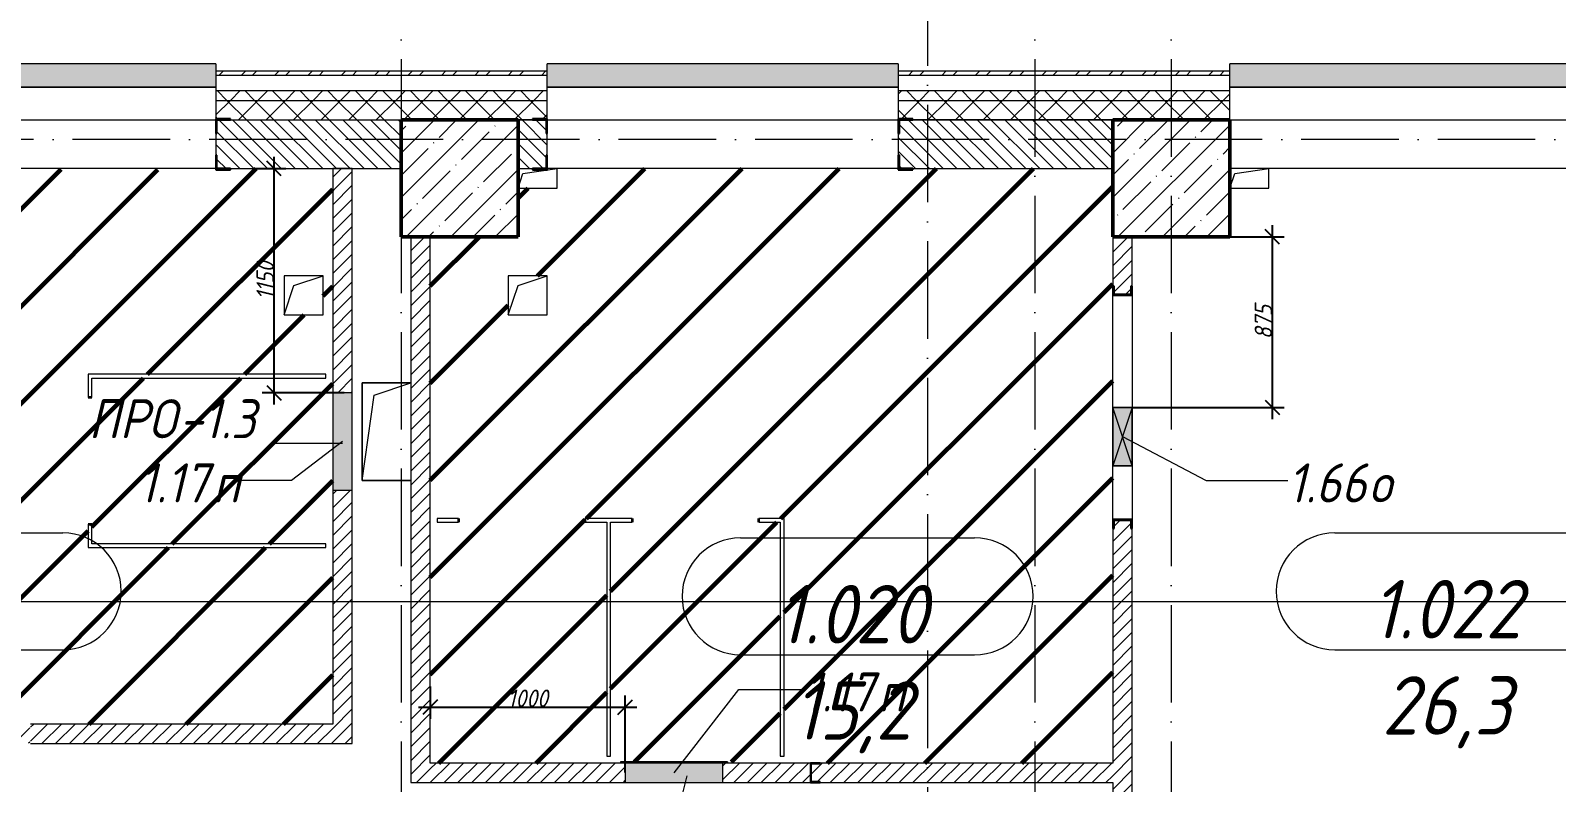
# Model space of a CAD drawing. Header units: millimetres. Extents: x -606178 to 312196, y -19338 to 632709.
# Drawn here: x -385481 to -377656, y 534075 to 537934 of the extents above; entities that cross this region are included whole.
import ezdxf

# ---------------------------------------------------------------- set-up
doc = ezdxf.new("R2010")
doc.units = ezdxf.units.MM
doc.linetypes.add('50_200_ШТРИХ_1Т_ш5_п1_п1_', pattern=[700, 500, -100, 0, -100])
for name, color, linetype, lineweight in [('6.4.1) Окр пт с инж. ПТ2.16', 3, 'Continuous', 60), ('A-____-____-DIMS', 7, 'Continuous', 9), ('A-DETL-GENF-OTLN', 7, 'Continuous', 9), ('A-DOOR-OPNG-MCUT', 7, 'Continuous', 35), ('A-FLOR-____-OTLN', 7, 'Continuous', 9), ('A-GENM-____-IDEN', 7, 'Continuous', 9), ('A-GENM-____-MCUT', 7, 'Continuous', 25), ('A-GENM-____-OTLN', 7, 'Continuous', 9), ('A-GENM-____-OTLN-1', 7, 'Continuous', 25), ('A-GLAZ-____-IDEN', 7, 'Continuous', 9), ('A-GLAZ-____-OTLN', 7, 'Continuous', 9), ('A-WALL-____-MCUT', 7, 'Continuous', 13), ('A-WALL-____-MCUT-1', 7, 'Continuous', 9), ('A-WALL-____-OTLN', 7, 'Continuous', 9), ('A-WALL-____-PATT-1', 7, 'Continuous', 9), ('A-WALL-FNSH-MCUT-1', 7, 'Continuous', 9), ('I-WALL-____-OTLN', 7, 'Continuous', 9), ('S-COLS-____-MCUT', 7, 'Continuous', 50), ('S-COLS-____-OTLN', 7, 'Continuous', 9), ('S-GRID-____-OTLN-1', 7, '50_200_ШТРИХ_1Т_ш5_п1_п1_', 9)]:
    doc.layers.add(name, color=color, linetype=linetype, lineweight=lineweight)
for name, color, linetype, lineweight, true_color in [('A-AREA-IDEN-1', 7, 'Continuous', 9, 0x000000), ('A-DOOR-____-OTLN-1', 7, 'Continuous', 9, 0xffffff), ('A-GLAZ-____-OTLN-1', 7, 'Continuous', 9, 0xc0c0c0), ('G-____-____-SYMB-1', 9, 'Continuous', 9, 0x808080)]:
    doc.layers.add(name, color=color, linetype=linetype, lineweight=lineweight, true_color=true_color)
doc.styles.add('ISOCPEUR_I', font='isocpeui.ttf', dxfattribs={"width": 0.9, "height": 2.5})
doc.styles.add('ISOCPEUR_I_11', font='isocpeui.ttf', dxfattribs={"width": 0.9, "height": 200})
doc.styles.add('ISOCPEUR_I_7', font='isocpeui.ttf', dxfattribs={"width": 0.9, "height": 90})
doc.dimstyles.new('ISO-1_8_0_9К_СРЕДНИЙ_Кладочные_2', dxfattribs={"dimscale": 304.8, "dimtxt": 89.638306, "dimasz": 0.246063, "dimexe": 0.19685, "dimexo": 0, "dimgap": 0, "dimtad": 1, "dimdec": 3, "dimrnd": 0.001, "dimdsep": 46, "dimtxsty": 'ISOCPEUR_I_7', "dimblk1": 'OBLIQUE', "dimblk2": 'OBLIQUE', "dimsah": 1, "dimcen": 0.09, "dimdle": 0.19685, "dimazin": 0, "dimtfac": 1, "dimtdec": 4, "dimtix": 1, "dimtmove": 1, "dimatfit": 3, "dimfxl": 1, "dimtvp": 1, "dimtolj": 1, "dimtzin": 0, "dimarcsym": 2})
pattern_1 = [(45, (-425830.77, 451794.26), (-35.35534, 35.35534), [])]
pattern_2 = [(135, (-425830.77, 451794.26), (-35.35534, -35.35534), [])]
pattern_3 = [(45, (-425830.77, 451794.26), (-70.71068, 70.71068), []), (135, (-425830.77, 451794.26), (-70.71068, -70.71068), [])]

# ---------------------------------------------------------------- blocks, each defined once
blk = doc.blocks.new('BSC_Колонна _Прямоугольная - 600х600-V84-АР1_План отверстий 1 этажа в осях 1-64_Ю-ЯЯ')
at = {"layer": 'S-COLS-____-OTLN'}
h = blk.add_hatch(dxfattribs=at)
h.set_pattern_fill('FP_94', color=256, style=0, pattern_type=2)
h.set_pattern_definition([(45, (-42550, -85381.04), (-114.04925, 114.04925), []), (45, (-42435.95, -85381.04), (-114.04925, 114.04925), [201.613, -40.323, 3.353, -36.97])])
h.paths.add_polyline_path([(-300, -300), (300, -300), (300, 300), (-300, 300)], flags=0)
at = {"layer": 'S-COLS-____-MCUT'}
for p, q in [((300, 300), (-300, 300)), ((-300, 300), (-300, -300)), ((300, -300), (300, 300)), ((-300, -300), (300, -300))]:
    blk.add_line(p, q, dxfattribs=at)
blk = doc.blocks.new('BSC_Колонна _Прямоугольная - 600х600-V85-АР1_План отверстий 1 этажа в осях 1-64_Ю-ЯЯ')
at = {"layer": 'S-COLS-____-OTLN'}
h = blk.add_hatch(dxfattribs=at)
h.set_pattern_fill('FP_95', color=256, style=0, pattern_type=2)
h.set_pattern_definition([(45, (-46200, -85381.04), (-114.04925, 114.04925), []), (45, (-46085.95, -85381.04), (-114.04925, 114.04925), [201.613, -40.323, 3.353, -36.97])])
h.paths.add_polyline_path([(-300, -300), (300, -300), (300, 300), (-300, 300)], flags=0)
at = {"layer": 'S-COLS-____-MCUT'}
for p, q in [((300, 300), (-300, 300)), ((-300, 300), (-300, -300)), ((300, -300), (300, 300)), ((-300, -300), (300, -300))]:
    blk.add_line(p, q, dxfattribs=at)
blk = doc.blocks.new('DOR_ДУ_распашная__1Ст_Прямоугольная_ШЕР - Вн_650х2100h_Кабинки С_у-19996353-АР1_План отверстий 1 этажа в осях 1-64_Ю-ЯЯ')
at = {"layer": 'A-DOOR-OPNG-MCUT'}
for p, q in [((-325, 10), (-325, -10)), ((325, -10), (325, 10))]:
    blk.add_line(p, q, dxfattribs=at)
blk = doc.blocks.new('Фахверк_СКБ_Уголок - 250_3520-27500975-АР1_План отверстий 1 этажа в осях 1-64_Ю-ЯЯ')
at = {"layer": 'A-GENM-____-MCUT'}
for p, q in [((200, 181), (125, 181)), ((125, 181), (125, 106)), ((131, 106), (131, 175)), ((131, 175), (200, 175)), ((200, 175), (200, 181)), ((125, 106), (131, 106)), ((131, -6), (125, -6)), ((125, -6), (125, -81)), ((131, -75), (131, -6)), ((200, -75), (131, -75)), ((200, -81), (200, -75)), ((125, -81), (200, -81))]:
    blk.add_line(p, q, dxfattribs=at)
blk = doc.blocks.new('Фахверк_СКБ_Уголок - 250_3520_1-27501181-АР1_План отверстий 1 этажа в осях 1-64_Ю-ЯЯ')
at = {"layer": 'A-GENM-____-MCUT'}
for p, q in [((200, 181), (125, 181)), ((125, 181), (125, 106)), ((131, 106), (131, 175)), ((131, 175), (200, 175)), ((200, 175), (200, 181)), ((125, 106), (131, 106)), ((131, -6), (125, -6)), ((125, -6), (125, -81)), ((131, -75), (131, -6)), ((200, -75), (131, -75)), ((200, -81), (200, -75)), ((125, -81), (200, -81))]:
    blk.add_line(p, q, dxfattribs=at)
blk = doc.blocks.new('154_Фахверк_СКБ_Швеллер - Тип_100_4830-28143655-АР1_План отверстий 1 этажа в осях 1-64_Ю-ЯЯ')
at = {"layer": 'A-GENM-____-MCUT'}
for p, q in [((175, 50), (125, 50)), ((125, 50), (125, -50)), ((128, 47), (175, 47)), ((128, -47), (128, 47)), ((175, 47), (175, 50)), ((125, -50), (175, -50)), ((175, -47), (128, -47)), ((175, -50), (175, -47))]:
    blk.add_line(p, q, dxfattribs=at)
blk = doc.blocks.new('154_Стойка_СКБ_Швеллер - СМ-2230_100-28218823-АР1_План отверстий 1 этажа в осях 1-64_Ю-ЯЯ')
at = {"layer": 'A-GENM-____-MCUT'}
for p, q in [((171, 50), (125, 50)), ((125, 50), (125, -50)), ((129.5, 42.4), (171, 42.4)), ((129.5, -42.4), (129.5, 42.4)), ((171, 42.4), (171, 50)), ((125, -50), (171, -50)), ((171, -42.4), (129.5, -42.4)), ((171, -50), (171, -42.4))]:
    blk.add_line(p, q, dxfattribs=at)
blk = doc.blocks.new('AR_Отверстие Ниша - Лючок-32401620-АР1_План отверстий 1 этажа в осях 1-64_Ю-ЯЯ')
at = {"layer": 'A-GLAZ-____-OTLN'}
blk.add_hatch(color=256, dxfattribs=at).paths.add_polyline_path([(250, -50), (250, 50), (-250, 50), (-250, -50), (27.8, -50)], flags=0)
for p, q in [((250, 50), (-250, 50)), ((-250, 50), (-250, -50)), ((250, -50), (250, 50)), ((-250, -50), (250, -50))]:
    blk.add_line(p, q, dxfattribs=at)
blk = doc.blocks.new('Л_Общий_Лючок - Лючок-29683801-АР1_План отверстий 1 этажа в осях 1-64_Ю-ЯЯ')
at = {"layer": 'A-GLAZ-____-OTLN-1'}
blk.add_hatch(color=256, dxfattribs=at).paths.add_polyline_path([(-24, 6), (-24, 0), (524, 0), (524, 6), (0, 6)], flags=0)
at = {"layer": 'A-GLAZ-____-OTLN'}
for p, q in [((524, 6), (-24, 6)), ((-24, 6), (-24, 0)), ((524, 6), (524, 0))]:
    blk.add_line(p, q, dxfattribs=at)
blk = doc.blocks.new('AR_Отверстие прямоугольное _в плите_ - AR_Отверстие прямоугольное _в плите_-30459597-АР1_План отверстий 1 этажа в осях 1-64_Ю-ЯЯ')
at = {"layer": 'A-GENM-____-OTLN'}
for p, q in [((100, 100), (-100, 100)), ((-100, 100), (-100, -100)), ((-50, 50), (100, 100)), ((100, -100), (100, 100)), ((-100, -100), (-50, 50)), ((-100, -100), (100, -100))]:
    blk.add_line(p, q, dxfattribs=at)
blk = doc.blocks.new('AR_Отверстие прямоугольное _в плите_ - AR_Отверстие прямоугольное _в плите_-V179-АР1_План отверстий 1 этажа в осях 1-64_Ю-ЯЯ')
at = {"layer": 'A-GENM-____-OTLN'}
for p, q in [((125, 250), (-125, 250)), ((-125, 250), (-125, -250)), ((-62.5, 187.5), (125, 250)), ((-125, -250), (-62.5, 187.5)), ((-125, -250), (125, -250))]:
    blk.add_line(p, q, dxfattribs=at)
blk = doc.blocks.new('AR_Отверстие прямоугольное _в плите_ - AR_Отверстие прямоугольное _в плите_-V209-АР1_План отверстий 1 этажа в осях 1-64_Ю-ЯЯ')
at = {"layer": 'A-GENM-____-OTLN'}
for p, q in [((-100, -50), (-75, 25)), ((-75, 25), (100, 50)), ((100, -50), (100, 50)), ((-100, -50), (100, -50))]:
    blk.add_line(p, q, dxfattribs=at)
blk = doc.blocks.new('AR_Отверстие прямоугольное _в плите_ - AR_Отверстие прямоугольное _в плите_-V203-АР1_План отверстий 1 этажа в осях 1-64_Ю-ЯЯ')
at = {"layer": 'A-GENM-____-OTLN'}
for p, q in [((-100, -50), (-75, 25)), ((-75, 25), (100, 50)), ((100, -50), (100, 50)), ((-100, -50), (100, -50))]:
    blk.add_line(p, q, dxfattribs=at)
blk = doc.blocks.new('Отлив_СКБ - Отлив витража_120_НВФ-31885689-АР1_План отверстий 1 этажа в осях 1-64_Ю-ЯЯ')
at = {"layer": 'A-GLAZ-____-OTLN-1'}
for points in [[(1800, 2), (1800, 120), (0, 120), (0, 2), (749.6, 2)], [(1800, 0), (1800, 2), (0, 2), (0, 0), (749.6, 0)]]:
    blk.add_hatch(color=256, dxfattribs=at).paths.add_polyline_path(points, flags=0)
at = {"layer": 'A-GLAZ-____-OTLN'}
for p, q in [((0, 83), (0, 120)), ((1800, 120), (0, 120)), ((1800, 120), (1800, 83)), ((0, 2), (1800, 2)), ((1800, 0), (0, 0))]:
    blk.add_line(p, q, dxfattribs=at)
blk = doc.blocks.new('AR_Отверстие прямоугольное _в стене__БезПР - AR_Отверстие прямоугольное _в стене__БезПР-36427571-АР1_План отверстий 1 этажа в осях 1-64_Ю-ЯЯ')
at = {"layer": 'A-GLAZ-____-OTLN'}
blk.add_hatch(color=256, dxfattribs=at).paths.add_polyline_path([(150, -50), (150, 50), (-150, 50), (-150, -50)], flags=0)
at = {"layer": 'A-DETL-GENF-OTLN'}
for p, q in [((-150, -50), (-150, 50)), ((-150, 50), (150, 50)), ((150, 50), (-150, -50)), ((-150, 50), (150, -50)), ((150, 50), (-150, 50)), ((-150, 50), (-150, -50)), ((150, 50), (150, -50)), ((150, -50), (150, 50)), ((150, -50), (-150, -50)), ((-150, -50), (150, -50))]:
    blk.add_line(p, q, dxfattribs=at)
at = {"layer": 'A-GLAZ-____-OTLN'}
blk.add_line((150, 50), (-150, 50), dxfattribs=at)
blk = doc.blocks.new('_Oblique')
at = {"color": 0, "linetype": 'ByBlock', "lineweight": -2}
blk.add_line((-0.5, -0.5), (0.5, 0.5), dxfattribs=at)
blk = doc.blocks.new('*D4423')
at = {"layer": 'A-____-____-DIMS', "color": 0, "lineweight": -2, "transparency": 16777216}
for p, q in [((-383430.8, 534568.3), (-383430.8, 534402.2)), ((-383490.8, 534462.2), (-382370.8, 534462.2)), ((-382430.8, 534126.7), (-382430.8, 534522.2))]:
    blk.add_line(p, q, dxfattribs=at)
at = {"layer": 'Defpoints', "color": 0, "transparency": 16777216}
for p in [(-383430.8, 534568.3), (-382430.8, 534462.2), (-382430.8, 534126.7)]:
    blk.add_point(p, dxfattribs=at)
at = {"layer": 'A-____-____-DIMS', "color": 0, "lineweight": -2, "transparency": 16777216, "xscale": 75, "yscale": 75, "zscale": 75, "rotation": 180}
blk.add_blockref('_Oblique', (-383430.8, 534462.2), dxfattribs=at)
at = {"layer": 'A-____-____-DIMS', "color": 0, "lineweight": -2, "transparency": 16777216, "xscale": 75, "yscale": 75, "zscale": 75}
blk.add_blockref('_Oblique', (-382430.8, 534462.2), dxfattribs=at)
at = {"layer": 'A-____-____-DIMS', "color": 0, "transparency": 16777216, "insert": (-382930.8, 534507.2), "char_height": 90, "width": 504.733, "attachment_point": 5, "style": 'ISOCPEUR_I_7'}
blk.add_mtext('\\A1;1000', dxfattribs=at)
blk = doc.blocks.new('*D4424')
at = {"layer": 'A-____-____-DIMS', "color": 0, "lineweight": -2, "transparency": 16777216}
for p, q in [((-384232.1, 536015.3), (-384232.1, 537285.3)), ((-384338.2, 537225.3), (-384172.1, 537225.3)), ((-383871.6, 536075.3), (-384292.1, 536075.3))]:
    blk.add_line(p, q, dxfattribs=at)
at = {"layer": 'Defpoints', "color": 0, "transparency": 16777216}
for p in [(-384338.2, 537225.3), (-384232.1, 537225.3), (-383871.6, 536075.3)]:
    blk.add_point(p, dxfattribs=at)
at = {"layer": 'A-____-____-DIMS', "color": 0, "lineweight": -2, "transparency": 16777216, "xscale": 75, "yscale": 75, "zscale": 75}
for p, rotation in [((-384232.1, 537225.3), 90), ((-384232.1, 536075.3), 270)]:
    blk.add_blockref('_Oblique', p, dxfattribs=dict(at, rotation=rotation))
at = {"layer": 'A-____-____-DIMS', "color": 0, "transparency": 16777216, "insert": (-384277.1, 536650.3), "char_height": 90, "width": 463.361, "attachment_point": 5, "rotation": 90, "style": 'ISOCPEUR_I_7'}
blk.add_mtext('\\A1;1150', dxfattribs=at)
blk = doc.blocks.new('*D4476')
at = {"layer": 'A-____-____-DIMS', "color": 0, "lineweight": -2, "transparency": 16777216}
for p, q in [((-379112.7, 535940.3), (-379112.7, 536935.3)), ((-379330.8, 536875.3), (-379052.7, 536875.3)), ((-379830.8, 536000.3), (-379052.7, 536000.3))]:
    blk.add_line(p, q, dxfattribs=at)
at = {"layer": 'Defpoints', "color": 0, "transparency": 16777216}
for p in [(-379330.8, 536875.3), (-379112.7, 536875.3), (-379830.8, 536000.3)]:
    blk.add_point(p, dxfattribs=at)
at = {"layer": 'A-____-____-DIMS', "color": 0, "lineweight": -2, "transparency": 16777216, "xscale": 75, "yscale": 75, "zscale": 75}
for p, rotation in [((-379112.7, 536875.3), 90), ((-379112.7, 536000.3), 270)]:
    blk.add_blockref('_Oblique', p, dxfattribs=dict(at, rotation=rotation))
at = {"layer": 'A-____-____-DIMS', "color": 0, "transparency": 16777216, "insert": (-379158.3, 536437.8), "char_height": 90, "width": 409.578, "attachment_point": 5, "rotation": 90, "style": 'ISOCPEUR_I_7'}
blk.add_mtext('\\A1;875', dxfattribs=at)
blk = doc.blocks.new('AAR_СКБ_Марка_помещения_1_5 ммп - Номер _ Площадь-27962135-АИ_План этажа_Стены_1')
at = {"layer": 'A-AREA-IDEN-1'}
for p, q in [((-2.987, 3), (3.013, 3)), ((-2.987, 0), (3.013, 0))]:
    blk.add_line(p, q, dxfattribs=at)
for centre, start, end in [((-2.987, 1.5), 90, 270), ((3.013, 1.5), 270, 90)]:
    blk.add_arc(centre, 1.5, start, end, dxfattribs=at)

msp = doc.modelspace()

# ---------------------------------------------------------------- hatches: boundary and pattern name
at = {"layer": '6.4.1) Окр пт с инж. ПТ2.16'}
h = msp.add_hatch(dxfattribs=at)
h.set_pattern_fill('ANSI31', color=256, scale=111)
h.paths.add_polyline_path([(-383930.7712, 535575.3011), (-383930.7712, 536075.3011), (-383930.7712, 537225.3011), (-384455.7712, 537225.3011), (-384455.7712, 537219.3011), (-384530.7712, 537219.3011), (-386330.7712, 537225.3011), (-386330.7712, 537219.3011), (-386380.7712, 537219.3011), (-386380.7712, 537125.3011), (-386580.7712, 537125.3011), (-386580.7712, 536875.3011), (-387080.7712, 536875.3011), (-387080.7712, 536621.3011), (-387080.7712, 536575.3011), (-387080.7712, 536000.3011), (-387080.7712, 535700.3011), (-387080.7712, 535425.3011), (-387080.7712, 535379.3011), (-387080.7712, 534375.3011), (-385530.7712, 534375.3011), (-385480.7712, 534375.3011), (-383930.7712, 534375.3011)])
h.paths.add_polyline_path([(-385185.7712, 535280.3011), (-385185.7712, 535400.3011), (-385165.7712, 535400.3011), (-385165.7712, 535300.3011), (-383965.7712, 535300.3011), (-383965.7712, 535280.3011)], flags=16)
h.paths.add_polyline_path([(-385185.7712, 536050.3011), (-385185.7712, 536170.3011), (-383965.7712, 536170.3011), (-383965.7712, 536150.3011), (-385165.7712, 536150.3011), (-385165.7712, 536050.3011)], flags=16)
h.paths.add_polyline_path([(-384180.7712, 536475.3011), (-384180.7712, 536675.3011), (-383980.7712, 536675.3011), (-383980.7712, 536475.3011)], flags=16)
h = msp.add_hatch(dxfattribs=at)
h.set_pattern_fill('ANSI31', color=256, scale=111)
h.paths.add_polyline_path([(-379930.7712, 535379.3011), (-379930.7712, 535425.3011), (-379930.7712, 535700.3011), (-379930.7712, 536000.3011), (-379930.7712, 536575.3011), (-379930.7712, 536621.3011), (-379930.7712, 536875.3011), (-379930.7712, 537225.3011), (-380955.7712, 537225.3011), (-380955.7712, 537219.3011), (-381030.7712, 537219.3011), (-381030.7712, 537225.3011), (-382780.7712, 537225.3011), (-382780.7712, 537125.3011), (-382980.7712, 537125.3011), (-382980.7712, 536875.3011), (-383430.7712, 536875.3011), (-383430.7712, 534175.3011), (-382454.7712, 534175.3011), (-382454.7712, 534181.3011), (-381906.7712, 534181.3011), (-381480.7712, 534175.3011), (-381430.7712, 534175.3011), (-379930.7712, 534175.3011)])
h.paths.add_polyline_path([(-381615.7712, 534210.3011), (-381635.7712, 534210.3011), (-381635.7712, 535410.3011), (-381745.7712, 535410.3011), (-381745.7712, 535430.3011), (-381615.7712, 535430.3011)], flags=16)
h.paths.add_polyline_path([(-382395.7712, 535410.3011), (-382505.7712, 535410.3011), (-382505.7712, 534210.3011), (-382525.7712, 534210.3011), (-382525.7712, 535410.3011), (-382635.7712, 535410.3011), (-382635.7712, 535430.3011), (-382395.7712, 535430.3011)], flags=16)
h.paths.add_polyline_path([(-382830.7712, 536475.3011), (-383030.7712, 536475.3011), (-383030.7712, 536675.3011), (-382830.7712, 536675.3011)], flags=16)
h.paths.add_polyline_path([(-383285.7712, 535410.3011), (-383395.7712, 535410.3011), (-383395.7712, 535430.3011), (-383285.7712, 535430.3011)], flags=16)
at = {"layer": 'A-WALL-____-PATT-1'}
h = msp.add_hatch(dxfattribs=at)
h.set_pattern_fill('FP_3', color=256, style=0, pattern_type=2)
h.set_pattern_definition([(45, (-425830.77, 451794.26), (-85.53659, 85.53659), []), (45, (-425773.75, 451794.26), (-85.53659, 85.53659), [])])
h.paths.add_polyline_path([(-375665.7712, 537705.3011), (-375665.7712, 537725.3011), (-377530.7712, 537725.3011), (-377530.7712, 537705.3011), (-376356.1612, 537705.3011)], flags=0)
h.paths.add_polyline_path([(-379330.7712, 537705.3011), (-379330.7712, 537725.3011), (-381030.7712, 537725.3011), (-381030.7712, 537705.3011), (-379891.1626, 537705.3011)], flags=0)
h.paths.add_polyline_path([(-382830.7712, 537705.3011), (-382830.7712, 537725.3011), (-384530.7712, 537725.3011), (-384530.7712, 537705.3011), (-383426.1639, 537705.3011)], flags=0)
h.paths.add_polyline_path([(-386330.7712, 537705.3011), (-386330.7712, 537725.3011), (-388030.7712, 537725.3011), (-388030.7712, 537705.3011), (-386961.1652, 537705.3011)], flags=0)
h.paths.add_polyline_path([(-391455.7712, 537705.3011), (-389830.7712, 537705.3011), (-389830.7712, 537725.3011), (-391455.7712, 537725.3011)], flags=0)
h.paths.add_polyline_path([(-393427.7712, 537705.3011), (-393330.7712, 537705.3011), (-393330.7712, 537725.3011), (-394230.7712, 537725.3011), (-394230.7712, 537705.3011), (-394031.1679, 537705.3011)], flags=0)
h.paths.add_polyline_path([(-398980.7712, 537705.3011), (-398980.7712, 537725.3011), (-400050.7712, 537725.3011), (-400050.7712, 537705.3011)], flags=0)
h.paths.add_polyline_path([(-396030.7712, 537705.3011), (-396030.7712, 537725.3011), (-397180.7712, 537725.3011), (-397180.7712, 537705.3011)], flags=0)
h.paths.add_polyline_path([(-401960.7712, 537705.3011), (-401850.7712, 537705.3011), (-401850.7712, 537725.3011), (-401960.7712, 537725.3011)], flags=0)
h = msp.add_hatch(dxfattribs=at)
h.set_pattern_fill('FP_1', color=256, style=0, pattern_type=2)
h.set_pattern_definition(pattern_3)
h.paths.add_polyline_path([(-376356.1612, 537575.3011), (-375665.7712, 537575.3011), (-375665.7712, 537625.3011), (-377530.7712, 537625.3011), (-377530.7712, 537575.3011)], flags=0)
h.paths.add_polyline_path([(-381030.7712, 537575.3011), (-379330.7712, 537575.3011), (-379330.7712, 537625.3011), (-381030.7712, 537625.3011)], flags=0)
h.paths.add_polyline_path([(-384309.9142, 537575.3011), (-382830.7712, 537575.3011), (-382830.7712, 537625.3011), (-384530.7712, 537625.3011), (-384530.7712, 537575.3011)], flags=0)
h.paths.add_polyline_path([(-389830.7712, 537575.3011), (-389830.7712, 537625.3011), (-391455.7712, 537625.3011), (-391455.7712, 537575.3011), (-390496.1666, 537575.3011)], flags=0)
h.paths.add_polyline_path([(-387844.9156, 537575.3011), (-386330.7712, 537575.3011), (-386330.7712, 537625.3011), (-388030.7712, 537625.3011), (-388030.7712, 537575.3011)], flags=0)
h.paths.add_polyline_path([(-393427.7712, 537575.3011), (-393330.7712, 537575.3011), (-393330.7712, 537625.3011), (-393427.7712, 537625.3011)], flags=0)
h = msp.add_hatch(dxfattribs=at)
h.set_pattern_fill('FP_1', color=256, style=0, pattern_type=2)
h.set_pattern_definition(pattern_3)
h.paths.add_polyline_path([(-375680.7712, 537475.3011), (-375665.7712, 537475.3011), (-375665.7712, 537575.3011), (-377530.7712, 537575.3011), (-377530.7712, 537481.3011), (-377455.7712, 537481.3011), (-377455.7712, 537475.3011), (-376280.7712, 537475.3011)], flags=0)
h.paths.add_polyline_path([(-379330.7712, 537475.3011), (-379330.7712, 537575.3011), (-381030.7712, 537575.3011), (-381030.7712, 537481.3011), (-380955.7712, 537481.3011), (-380955.7712, 537475.3011), (-379891.1626, 537475.3011)], flags=0)
h.paths.add_polyline_path([(-382905.7712, 537475.3011), (-382905.7712, 537481.3011), (-382830.7712, 537481.3011), (-382830.7712, 537575.3011), (-384530.7712, 537575.3011), (-384530.7712, 537481.3011), (-384455.7712, 537481.3011), (-384455.7712, 537475.3011), (-382980.7712, 537475.3011)], flags=0)
h.paths.add_polyline_path([(-386961.1652, 537475.3011), (-386405.7712, 537475.3011), (-386405.7712, 537481.3011), (-386330.7712, 537481.3011), (-386330.7712, 537575.3011), (-388030.7712, 537575.3011), (-388030.7712, 537481.3011), (-387955.7712, 537481.3011), (-387955.7712, 537475.3011), (-387180.7712, 537475.3011)], flags=0)
h.paths.add_polyline_path([(-389905.7712, 537475.3011), (-389905.7712, 537481.3011), (-389830.7712, 537481.3011), (-389830.7712, 537575.3011), (-391455.7712, 537575.3011), (-391455.7712, 537475.3011), (-390496.1666, 537475.3011)], flags=0)
h.paths.add_polyline_path([(-393330.7712, 537475.3011), (-393330.7712, 537575.3011), (-393427.7712, 537575.3011), (-393427.7712, 537475.3011)], flags=0)
h = msp.add_hatch(dxfattribs=at)
h.set_pattern_fill('FP_6', color=256, style=0, pattern_type=2)
h.set_pattern_definition(pattern_2)
h.paths.add_polyline_path([(-383580.7712, 537225.3011), (-383580.7712, 537475.3011), (-384524.7712, 537475.3011), (-384524.7712, 537406.3011), (-384530.7712, 537406.3011), (-384530.7712, 537294.3011), (-384524.7712, 537294.3011), (-384524.7712, 537225.3011), (-384309.9142, 537225.3011)], flags=0)
h.paths.add_polyline_path([(-386336.7712, 537225.3011), (-386336.7712, 537294.3011), (-386330.7712, 537294.3011), (-386330.7712, 537406.3011), (-386336.7712, 537406.3011), (-386336.7712, 537475.3011), (-386580.7712, 537474.8021), (-386580.7712, 537225.3011), (-386405.7712, 537225.3011)], flags=0)
h = msp.add_hatch(dxfattribs=at)
h.set_pattern_fill('FP_6', color=256, style=0, pattern_type=2)
h.set_pattern_definition(pattern_2)
h.paths.add_polyline_path([(-382836.7712, 537225.3011), (-382836.7712, 537294.3011), (-382830.7712, 537294.3011), (-382830.7712, 537406.3011), (-382836.7712, 537406.3011), (-382836.7712, 537475.3011), (-382980.7712, 537475.3011), (-382980.7712, 537225.3011), (-382905.7712, 537225.3011)], flags=0)
h.paths.add_polyline_path([(-379930.7712, 537225.3011), (-379930.7712, 537475.3011), (-381024.7712, 537475.3011), (-381024.7712, 537406.3011), (-381030.7712, 537406.3011), (-381030.7712, 537294.3011), (-381024.7712, 537294.3011), (-381024.7712, 537225.3011), (-380955.7712, 537225.3011)], flags=0)
h = msp.add_hatch(dxfattribs=at)
h.set_pattern_fill('FP_5', color=256, style=0, pattern_type=2)
h.set_pattern_definition(pattern_1)
h.paths.add_polyline_path([(-383830.7712, 534275.3011), (-383830.7712, 535575.3011), (-383930.7712, 535575.3011), (-383930.7712, 534275.3011)], flags=0)
h.paths.add_polyline_path([(-383830.7712, 536075.3011), (-383830.7712, 537225.3011), (-383930.7712, 537225.3011), (-383930.7712, 536075.3011), (-383871.1221, 536075.3011)], flags=0)
h = msp.add_hatch(dxfattribs=at)
h.set_pattern_fill('FP_5', color=256, style=0, pattern_type=2)
h.set_pattern_definition(pattern_1)
h.paths.add_polyline_path([(-383430.7712, 534075.3011), (-383430.7712, 536875.3011), (-383530.7712, 536875.3011), (-383530.7712, 534075.3011)], flags=0)
h = msp.add_hatch(dxfattribs=at)
h.set_pattern_fill('FP_5', color=256, style=0, pattern_type=2)
h.set_pattern_definition(pattern_1)
h.paths.add_polyline_path([(-379830.7712, 530125.3011), (-379830.7712, 530379.3011), (-379838.3712, 530379.3011), (-379838.3712, 530420.8011), (-379923.1712, 530420.8011), (-379923.1712, 530379.3011), (-379930.7712, 530379.3011), (-379930.7712, 530125.3011), (-379891.1626, 530125.3011)], flags=0)
h.paths.add_polyline_path([(-379833.7712, 531578.3011), (-379833.2102, 531625.3011), (-379830.7712, 531625.3011), (-379830.7712, 532345.3011), (-379930.7712, 532345.3011), (-379930.7712, 531625.3011), (-379927.7712, 531625.3011), (-379927.7712, 531578.3011), (-379891.1626, 531578.3011)], flags=0)
h.paths.add_polyline_path([(-379885.4053, 532695.3011), (-379830.7712, 532695.3011), (-379830.7712, 535379.3011), (-379838.3712, 535379.3011), (-379838.3712, 535420.8011), (-379923.1712, 535420.8011), (-379923.1712, 535379.3011), (-379930.7712, 535379.3011), (-379930.7712, 532695.3011), (-379891.1626, 532695.3011)], flags=0)
h.paths.add_polyline_path([(-379891.1626, 536579.8011), (-379838.3712, 536579.8011), (-379838.3712, 536621.3011), (-379830.7712, 536621.3011), (-379830.7712, 536875.3011), (-379930.7712, 536875.3011), (-379930.7712, 536621.3011), (-379923.1712, 536621.3011), (-379923.1712, 536579.8011)], flags=0)
h = msp.add_hatch(dxfattribs=at)
h.set_pattern_fill('FP_5', color=256, style=0, pattern_type=2)
h.set_pattern_definition(pattern_1)
h.paths.add_polyline_path([(-387080.7712, 534275.3011), (-385530.7712, 534275.3011), (-385530.7712, 534278.3011), (-385483.7712, 534278.3011), (-385483.7712, 534372.3011), (-385530.7712, 534372.3011), (-385530.7712, 534375.3011), (-387080.7712, 534375.3011)], flags=0)
h.paths.add_polyline_path([(-383930.7712, 534275.3011), (-383930.7712, 534375.3011), (-385480.7712, 534375.3011), (-385480.7712, 534275.3011), (-385193.6646, 534275.3011)], flags=0)
h = msp.add_hatch(dxfattribs=at)
h.set_pattern_fill('FP_5', color=256, style=0, pattern_type=2)
h.set_pattern_definition(pattern_1)
h.paths.add_polyline_path([(-379930.7712, 534075.3011), (-379930.7712, 534175.3011), (-381430.7712, 534175.3011), (-381430.7712, 534172.3011), (-381477.7712, 534172.3011), (-381477.7712, 534078.3011), (-381430.7712, 534078.3011), (-381430.7712, 534075.3011), (-380774.9129, 534075.3011)], flags=0)
h.paths.add_polyline_path([(-381480.7712, 534075.3011), (-381480.7712, 534175.3011), (-381930.7712, 534175.3011), (-381930.7712, 534075.3011), (-381658.6632, 534075.3011)], flags=0)
h.paths.add_polyline_path([(-382430.7712, 534075.3011), (-382430.7712, 534175.3011), (-383430.7712, 534175.3011), (-383430.7712, 534075.3011), (-383426.1639, 534075.3011)], flags=0)

# ---------------------------------------------------------------- linework, layer by layer
at = {"layer": 'A-FLOR-____-OTLN'}
for p, q in [((-383780.7712, 536125.3011), (-383530.7712, 536125.3011)), ((-383780.7712, 535625.3011), (-383780.7712, 536125.3011)), ((-383530.7712, 535625.3011), (-383780.7712, 535625.3011))]:
    msp.add_line(p, q, dxfattribs=at)
at = {"layer": 'A-GENM-____-IDEN'}
for p, q in [((-383880.7712, 535814.5), (-384230.3475, 535814.5)), ((-382114.7291, 534108.7845), (-382345.675, 533214.1356))]:
    msp.add_line(p, q, dxfattribs=at)
at = {"layer": 'A-GLAZ-____-IDEN'}
for p, q in [((-383880.7712, 535825.3011), (-384141.8302, 535624.9766)), ((-379880.7712, 535850.3011), (-379451.5211, 535624.9766)), ((-384141.8302, 535624.9766), (-384402.8893, 535624.9766)), ((-379451.5211, 535624.9766), (-379033.9711, 535624.9766)), ((-382180.7712, 534125.3011), (-381848.093, 534552.3171)), ((-381848.093, 534552.3171), (-381515.4148, 534552.3171))]:
    msp.add_line(p, q, dxfattribs=at)
at = {"layer": 'A-WALL-____-MCUT'}
for p, q in [((-384530.7712, 537705.3011), (-382830.7712, 537705.3011)), ((-384530.7712, 537705.3011), (-384530.7712, 537481.3011)), ((-382830.7712, 537481.3011), (-382830.7712, 537705.3011)), ((-381030.7712, 537705.3011), (-379330.7712, 537705.3011)), ((-381030.7712, 537705.3011), (-381030.7712, 537481.3011)), ((-379330.7712, 537475.3011), (-379330.7712, 537705.3011)), ((-384530.7712, 537406.3011), (-384530.7712, 537294.3011)), ((-382830.7712, 537294.3011), (-382830.7712, 537406.3011)), ((-381030.7712, 537406.3011), (-381030.7712, 537294.3011)), ((-384455.7712, 537225.3011), (-383580.7712, 537225.3011)), ((-382980.7712, 537225.3011), (-382905.7712, 537225.3011)), ((-380955.7712, 537225.3011), (-379930.7712, 537225.3011))]:
    msp.add_line(p, q, dxfattribs=at)
at = {"layer": 'A-WALL-____-MCUT-1'}
for p, q in [((-384530.7712, 537625.3011), (-382830.7712, 537625.3011)), ((-381030.7712, 537625.3011), (-379330.7712, 537625.3011)), ((-384530.7712, 537575.3011), (-382830.7712, 537575.3011)), ((-381030.7712, 537575.3011), (-379330.7712, 537575.3011)), ((-384455.7712, 537475.3011), (-383580.7712, 537475.3011)), ((-382905.7712, 537475.3011), (-382980.7712, 537475.3011)), ((-382980.7712, 537475.3011), (-382905.7712, 537475.3011)), ((-379930.7712, 537475.3011), (-380955.7712, 537475.3011)), ((-380955.7712, 537475.3011), (-379930.7712, 537475.3011))]:
    msp.add_line(p, q, dxfattribs=at)
at = {"layer": 'A-WALL-____-OTLN'}
for p, q in [((-386330.7712, 537475.3011), (-384530.7712, 537475.3011)), ((-382830.7712, 537475.3011), (-381030.7712, 537475.3011)), ((-379330.7712, 537475.3011), (-377530.7712, 537475.3011)), ((-384530.7712, 537225.3011), (-386330.7712, 537225.3011)), ((-381030.7712, 537225.3011), (-382830.7712, 537225.3011)), ((-377530.7712, 537225.3011), (-379330.7712, 537225.3011))]:
    msp.add_line(p, q, dxfattribs=at)
at = {"layer": 'A-WALL-FNSH-MCUT-1'}
for p, q in [((-382830.7712, 537725.3011), (-384530.7712, 537725.3011)), ((-384530.7712, 537725.3011), (-384530.7712, 537705.3011)), ((-382830.7712, 537705.3011), (-382830.7712, 537725.3011)), ((-379330.7712, 537725.3011), (-381030.7712, 537725.3011)), ((-381030.7712, 537725.3011), (-381030.7712, 537705.3011)), ((-379330.7712, 537705.3011), (-379330.7712, 537725.3011)), ((-383930.7712, 537225.3011), (-383930.7712, 536075.3011)), ((-383830.7712, 537225.3011), (-383930.7712, 537225.3011)), ((-383830.7712, 536075.3011), (-383830.7712, 537225.3011)), ((-383530.7712, 536875.3011), (-383530.7712, 534075.3011)), ((-383430.7712, 534175.3011), (-383430.7712, 536875.3011)), ((-379930.7712, 536875.3011), (-379930.7712, 536621.3011)), ((-379830.7712, 536621.3011), (-379830.7712, 536875.3011)), ((-385185.7712, 536170.3011), (-385185.7712, 536050.3011)), ((-383965.7712, 536170.3011), (-385185.7712, 536170.3011)), ((-385165.7712, 536050.3011), (-385165.7712, 536150.3011)), ((-385165.7712, 536150.3011), (-383965.7712, 536150.3011)), ((-383965.7712, 536150.3011), (-383965.7712, 536170.3011)), ((-383930.7712, 535575.3011), (-383930.7712, 534375.3011)), ((-383830.7712, 534275.3011), (-383830.7712, 535575.3011)), ((-385185.7712, 535400.3011), (-385185.7712, 535280.3011)), ((-385165.7712, 535300.3011), (-385165.7712, 535400.3011)), ((-383285.7712, 535430.3011), (-383395.7712, 535430.3011)), ((-383395.7712, 535430.3011), (-383395.7712, 535410.3011)), ((-383395.7712, 535410.3011), (-383285.7712, 535410.3011)), ((-382395.7712, 535430.3011), (-382635.7712, 535430.3011)), ((-382635.7712, 535410.3011), (-382525.7712, 535410.3011)), ((-382525.7712, 535410.3011), (-382525.7712, 534210.3011)), ((-382505.7712, 535410.3011), (-382395.7712, 535410.3011)), ((-382505.7712, 534210.3011), (-382505.7712, 535410.3011)), ((-381615.7712, 535430.3011), (-381745.7712, 535430.3011)), ((-381745.7712, 535410.3011), (-381635.7712, 535410.3011)), ((-381635.7712, 535410.3011), (-381635.7712, 534210.3011)), ((-381615.7712, 534210.3011), (-381615.7712, 535430.3011)), ((-379930.7712, 535379.3011), (-379930.7712, 534175.3011)), ((-379830.7712, 532695.3011), (-379830.7712, 535379.3011)), ((-385185.7712, 535280.3011), (-383965.7712, 535280.3011)), ((-383965.7712, 535300.3011), (-385165.7712, 535300.3011)), ((-383965.7712, 535280.3011), (-383965.7712, 535300.3011)), ((-383930.7712, 534375.3011), (-385480.7712, 534375.3011)), ((-385480.7712, 534275.3011), (-383830.7712, 534275.3011)), ((-382430.7712, 534175.3011), (-383430.7712, 534175.3011)), ((-382525.7712, 534210.3011), (-382505.7712, 534210.3011)), ((-381480.7712, 534175.3011), (-381930.7712, 534175.3011)), ((-381635.7712, 534210.3011), (-381615.7712, 534210.3011)), ((-379930.7712, 534175.3011), (-381430.7712, 534175.3011)), ((-383530.7712, 534075.3011), (-382430.7712, 534075.3011)), ((-381930.7712, 534075.3011), (-381480.7712, 534075.3011)), ((-381430.7712, 534075.3011), (-379930.7712, 534075.3011)), ((-379930.7712, 534075.3011), (-379930.7712, 533725.3011))]:
    msp.add_line(p, q, dxfattribs=at)
at = {"layer": 'G-____-____-SYMB-1'}
msp.add_line((-430745.3734, 535003.3117), (-321318.4174, 535003.3117), dxfattribs=at)
at = {"layer": 'I-WALL-____-OTLN'}
for p, q in [((-379930.7712, 536000.3011), (-379930.7712, 536575.3011)), ((-379830.7712, 536575.3011), (-379830.7712, 536000.3011)), ((-379930.7712, 535425.3011), (-379930.7712, 535700.3011)), ((-379830.7712, 535700.3011), (-379830.7712, 535425.3011))]:
    msp.add_line(p, q, dxfattribs=at)
at = {"layer": 'S-GRID-____-OTLN-1'}
for p, q in [((-383580.7712, 542687.1106), (-383580.7712, 518469.7429)), ((-380330.7712, 542687.1106), (-380330.7712, 504685.847)), ((-379630.7712, 542687.1106), (-379630.7712, 529041.5894)), ((-380880.7712, 542453.3551), (-380880.7712, 504840.1184)), ((-321756.3646, 537375.3011), (-430499.5414, 537375.3011))]:
    msp.add_line(p, q, dxfattribs=at)

# ---------------------------------------------------------------- block references
at = {"layer": 'A-AREA-IDEN-1', "xscale": 199.9999999999999, "yscale": 199.9999999999999, "zscale": 199.9999999999999}
for p in [(-385918.3194, 534756.3845), (-381241.8837, 534730.6502), (-378195.115, 534756.3845)]:
    msp.add_blockref('AAR_СКБ_Марка_помещения_1_5 ммп - Номер _ Площадь-27962135-АИ_План этажа_Стены_1', p, dxfattribs=at)
at = {"layer": 'A-DOOR-____-OTLN-1', "rotation": 90.0000000000002}
msp.add_blockref('DOR_ДУ_распашная__1Ст_Прямоугольная_ШЕР - Вн_650х2100h_Кабинки С_у-19996353-АР1_План отверстий 1 этажа в осях 1-64_Ю-ЯЯ', (-385175.7712, 535725.3011), dxfattribs=at)
at = {"layer": 'A-DOOR-____-OTLN-1'}
for p in [(-382960.7712, 535420.3011), (-382070.7712, 535420.3011)]:
    msp.add_blockref('DOR_ДУ_распашная__1Ст_Прямоугольная_ШЕР - Вн_650х2100h_Кабинки С_у-19996353-АР1_План отверстий 1 этажа в осях 1-64_Ю-ЯЯ', p, dxfattribs=at)
at = {"layer": 'A-GENM-____-OTLN'}
for name, p in [('AR_Отверстие прямоугольное _в плите_ - AR_Отверстие прямоугольное _в плите_-V209-АР1_План отверстий 1 этажа в осях 1-64_Ю-ЯЯ', (-382880.7712, 537175.3011)), ('AR_Отверстие прямоугольное _в плите_ - AR_Отверстие прямоугольное _в плите_-V203-АР1_План отверстий 1 этажа в осях 1-64_Ю-ЯЯ', (-379230.7712, 537175.3011)), ('AR_Отверстие прямоугольное _в плите_ - AR_Отверстие прямоугольное _в плите_-30459597-АР1_План отверстий 1 этажа в осях 1-64_Ю-ЯЯ', (-384080.7712, 536575.3011)), ('AR_Отверстие прямоугольное _в плите_ - AR_Отверстие прямоугольное _в плите_-30459597-АР1_План отверстий 1 этажа в осях 1-64_Ю-ЯЯ', (-382930.7712, 536575.3011)), ('AR_Отверстие прямоугольное _в плите_ - AR_Отверстие прямоугольное _в плите_-V179-АР1_План отверстий 1 этажа в осях 1-64_Ю-ЯЯ', (-383655.7712, 535875.3011))]:
    msp.add_blockref(name, p, dxfattribs=at)
at = {"layer": 'A-GENM-____-OTLN-1'}
for name, p in [('Фахверк_СКБ_Уголок - 250_3520-27500975-АР1_План отверстий 1 этажа в осях 1-64_Ю-ЯЯ', (-384655.7712, 537300.3011)), ('Фахверк_СКБ_Уголок - 250_3520-27500975-АР1_План отверстий 1 этажа в осях 1-64_Ю-ЯЯ', (-381155.7712, 537300.3011)), ('154_Фахверк_СКБ_Швеллер - Тип_100_4830-28143655-АР1_План отверстий 1 этажа в осях 1-64_Ю-ЯЯ', (-381605.7712, 534125.3011))]:
    msp.add_blockref(name, p, dxfattribs=at)
for name, p, rotation in [('Фахверк_СКБ_Уголок - 250_3520_1-27501181-АР1_План отверстий 1 этажа в осях 1-64_Ю-ЯЯ', (-382705.7712, 537400.3011), 180), ('154_Стойка_СКБ_Швеллер - СМ-2230_100-28218823-АР1_План отверстий 1 этажа в осях 1-64_Ю-ЯЯ', (-379880.7712, 536450.3011), 89.99999999999993), ('154_Стойка_СКБ_Швеллер - СМ-2230_100-28218823-АР1_План отверстий 1 этажа в осях 1-64_Ю-ЯЯ', (-379880.7712, 535550.3011), 269.9999999999999)]:
    msp.add_blockref(name, p, dxfattribs=dict(at, rotation=rotation))
at = {"layer": 'A-GLAZ-____-OTLN'}
for name, p in [('Отлив_СКБ - Отлив витража_120_НВФ-31885689-АР1_План отверстий 1 этажа в осях 1-64_Ю-ЯЯ', (-386330.7712, 537642.3011)), ('Отлив_СКБ - Отлив витража_120_НВФ-31885689-АР1_План отверстий 1 этажа в осях 1-64_Ю-ЯЯ', (-382830.7712, 537642.3011)), ('Отлив_СКБ - Отлив витража_120_НВФ-31885689-АР1_План отверстий 1 этажа в осях 1-64_Ю-ЯЯ', (-379330.7712, 537642.3011)), ('Л_Общий_Лючок - Лючок-29683801-АР1_План отверстий 1 этажа в осях 1-64_Ю-ЯЯ', (-382430.7712, 534175.3011))]:
    msp.add_blockref(name, p, dxfattribs=at)
for name, p, rotation in [('AR_Отверстие Ниша - Лючок-32401620-АР1_План отверстий 1 этажа в осях 1-64_Ю-ЯЯ', (-383880.7712, 535825.3011), 269.9999999999999), ('AR_Отверстие прямоугольное _в стене__БезПР - AR_Отверстие прямоугольное _в стене__БезПР-36427571-АР1_План отверстий 1 этажа в осях 1-64_Ю-ЯЯ', (-379880.7712, 535850.3011), 269.9999999999999), ('AR_Отверстие Ниша - Лючок-32401620-АР1_План отверстий 1 этажа в осях 1-64_Ю-ЯЯ', (-382180.7712, 534125.3011), 180)]:
    msp.add_blockref(name, p, dxfattribs=dict(at, rotation=rotation))
at = {"layer": 'S-COLS-____-OTLN'}
for name, p in [('BSC_Колонна _Прямоугольная - 600х600-V84-АР1_План отверстий 1 этажа в осях 1-64_Ю-ЯЯ', (-383280.7712, 537175.3011)), ('BSC_Колонна _Прямоугольная - 600х600-V85-АР1_План отверстий 1 этажа в осях 1-64_Ю-ЯЯ', (-379630.7712, 537175.3011))]:
    msp.add_blockref(name, p, dxfattribs=at)

# ---------------------------------------------------------------- texts
at = {"layer": 'A-AREA-IDEN-1', "char_height": 300, "attachment_point": 8, "line_spacing_factor": 1.139951, "style": 'ISOCPEUR_I'}
for s, insert, width in [('\\pxqc,t8.46667,16.93333,25.4,33.86667,42.33333,50.8,59.26667,67.73333,76.2,84.66667,93.13333,101.6,110.06667,118.53333,127,135.46667,143.93333,152.4,160.86667,169.33333,177.8,186.26667,194.73333,203.2,211.66667,220.13333,228.6,237.06667,245.53333,254,262.46667,270.93333;{1.020}', (-381267.3127, 534788.9801), 900), ('\\pxqc,t8.46667,16.93333,25.4,33.86667,42.33333,50.8,59.26667,67.73333,76.2,84.66667,93.13333,101.6,110.06667,118.53333,127,135.46667,143.93333,152.4,160.86667,169.33333,177.8,186.26667,194.73333,203.2,211.66667,220.13333,228.6,237.06667,245.53333,254,262.46667,270.93333;{1.022}', (-378220.544, 534814.7143), 900), ('\\pxqc,t8.46667,16.93333,25.4,33.86667,42.33333,50.8,59.26667,67.73333,76.2,84.66667,93.13333,101.6,110.06667,118.53333,127,135.46667,143.93333,152.4,160.86667,169.33333,177.8,186.26667,194.73333,203.2,211.66667,220.13333,228.6,237.06667,245.53333,254,262.46667,270.93333;{26,3}', (-378219.544, 534250.7664), 754), ('\\pxqc,t8.46667,16.93333,25.4,33.86667,42.33333,50.8,59.26667,67.73333,76.2,84.66667,93.13333,101.6,110.06667,118.53333,127,135.46667,143.93333,152.4,160.86667,169.33333,177.8,186.26667,194.73333,203.2,211.66667,220.13333,228.6,237.06667,245.53333,254,262.46667,270.93333;{15,2}', (-381267.3127, 534225.0321), 702)]:
    msp.add_mtext(s, dxfattribs=dict(at, insert=insert, width=width))
at = {"layer": 'A-GENM-____-IDEN', "char_height": 200, "attachment_point": 1, "style": 'ISOCPEUR_I_11'}
for s, insert, width in [('ПРО', (-385183.2042, 536041.6162), 562.784625), ('-1.3', (-384718.8605, 536041.6162), 505.063125)]:
    msp.add_mtext(s, dxfattribs=dict(at, insert=insert, width=width))
at = {"layer": 'A-GLAZ-____-IDEN', "char_height": 200, "attachment_point": 1, "style": 'ISOCPEUR_I_11'}
for s, insert, width in [('1.17', (-384927.2479, 535712.5912), 461.772), ('1.66', (-379033.9711, 535712.5912), 505.063125), ('\\fISOCPEUR|b0|i1|c204|p34|;\\W.9;п', (-384546.2479, 535712.5912), 158.734125), ('\\fISOCPEUR|b0|i1|c204|p34|;\\W.9;о', (-378617.2523, 535712.5912), 158.734125), ('1.17', (-381515.4148, 534639.9317), 461.772), ('\\fISOCPEUR|b0|i1|c204|p34|;\\W.9;п', (-381134.4148, 534639.9317), 158.734125)]:
    msp.add_mtext(s, dxfattribs=dict(at, insert=insert, width=width))

# ---------------------------------------------------------------- dimensions: what is measured, and where the dimension line sits
at = {"layer": 'A-____-____-DIMS'}
for base, p1, p2, override, picture, middle in [((-384232.1482, 537225.3011), (-383871.5525, 536075.3011), (-384338.2142, 537225.3011), {"dimpost": '<>', "dimfxl": 1241.077389}, '*D4424', (-384277.1482, 536650.3011)), ((-379112.7049, 536875.3011), (-379830.7712, 536000.3011), (-379330.7712, 536875.3011), {"dimpost": '<>', "dimfxl": 1007.782218}, '*D4476', (-379158.2844, 536437.8011))]:
    dim = msp.add_linear_dim(base=base, p1=p1, p2=p2, angle=90, dimstyle='ISO-1_8_0_9К_СРЕДНИЙ_Кладочные_2', override=override, dxfattribs=at)
    dim.commit()
    dim.dimension.update_dxf_attribs({"geometry": picture, "text_midpoint": middle})
dim = msp.add_linear_dim(base=(-382430.7712, 534462.2076), p1=(-383430.7712, 534568.2736), p2=(-382430.7712, 534126.6512), dimstyle='ISO-1_8_0_9К_СРЕДНИЙ_Кладочные_2', override={"dimpost": '<>', "dimfxl": 1093.174439}, dxfattribs=at)
dim.commit()
dim.dimension.update_dxf_attribs({"geometry": '*D4423', "text_midpoint": (-382930.7712, 534507.2076)})

doc.saveas('drawing.dxf')
